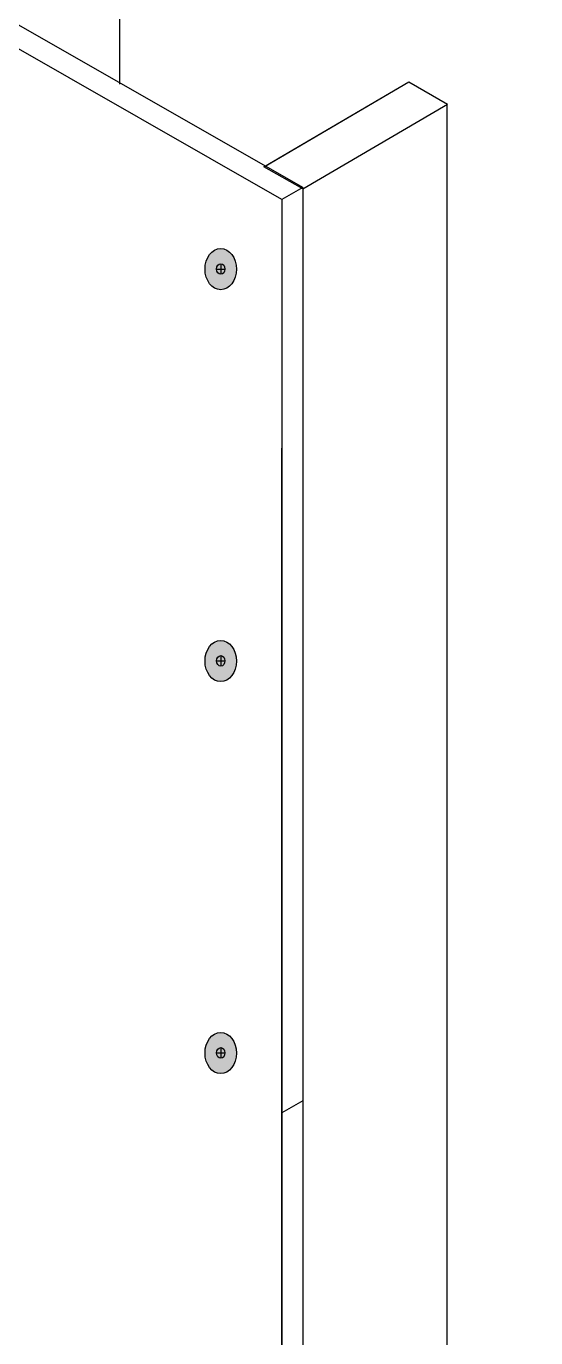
# Model space of a CAD drawing. Header units: inches. Extents: x -22 to 84, y -21 to 19.
# Drawn here: x 58.347 to 59.992, y -3.238 to 0.994 of the extents above; entities that cross this region are included whole.
import ezdxf

# ---------------------------------------------------------------- set-up
doc = ezdxf.new("R2010")
doc.units = ezdxf.units.IN
doc.header["$MEASUREMENT"] = 0
for name, color, linetype, lineweight in [('G-ANNO-TTLB', 7, 'Continuous', 0), ('Layer 12', 7, 'Continuous', 0), ('TYVEK', 7, 'Continuous', 0)]:
    doc.layers.add(name, color=color, linetype=linetype, lineweight=lineweight)

# ---------------------------------------------------------------- blocks, each defined once
blk = doc.blocks.new('Block_74')
at = {"layer": 'Layer 12', "color": 191, "lineweight": 25, "true_color": 0xbf7fff}
for points in [[(59.454, 0.173)], [(59.4369, -3.0753)]]:
    blk.add_lwpolyline(points, dxfattribs=at)
blk = doc.blocks.new('Block_75')
at = {"layer": 'Layer 12', "color": 191, "lineweight": 25, "true_color": 0xbf7fff}
for points in [[(59.1055, 0.3644)], [(59.106, -2.8851)]]:
    blk.add_lwpolyline(points, dxfattribs=at)

msp = doc.modelspace()

# ---------------------------------------------------------------- hatches: boundary and pattern name
at = {"layer": 'G-ANNO-TTLB', "true_color": 0xff00ff, "transparency": 33554687}
h = msp.add_hatch(color=6, dxfattribs=at)
edge = h.paths.add_edge_path()
edge.add_spline(control_points=[(71.2893, -15.0744), (71.2893, -15.0744), (30.6016, -15.0744), (30.6016, -15.0744), (30.6016, -15.0744), (30.6016, 19.0506), (30.6016, 19.0506), (30.6016, 19.0506), (71.2893, 19.0506), (71.2893, 19.0506), (71.2893, 19.0506), (71.2893, -15.0744), (71.2893, -15.0744)], knot_values=[0, 0, 0, 0, 1, 1, 1, 2, 2, 2, 3, 3, 3, 4, 4, 4, 4], degree=3, periodic=0)
edge = h.paths.add_edge_path()
edge.add_spline(control_points=[(30.7266, 18.9256), (30.7266, 18.9256), (30.7266, -14.9494), (30.7266, -14.9494), (30.7266, -14.9494), (71.1643, -14.9494), (71.1643, -14.9494), (71.1643, -14.9494), (71.1643, 18.9256), (71.1643, 18.9256), (71.1643, 18.9256), (30.7266, 18.9256), (30.7266, 18.9256)], knot_values=[0, 0, 0, 0, 1, 1, 1, 2, 2, 2, 3, 3, 3, 4, 4, 4, 4], degree=3, periodic=0)
edge.add_line((30.7266, 18.9256), (30.7266, 18.9256))
at = {"layer": 'TYVEK', "true_color": 0x003b71, "transparency": 33554687}
h = msp.add_hatch(color=156, dxfattribs=at)
h.dxf.hatch_style = 2
edge = h.paths.add_edge_path()
edge.add_ellipse((58.9751, 0.2104), major_axis=(0, 0.0664), ratio=0.766948, start_angle=0, end_angle=360)
h = msp.add_hatch(color=156, dxfattribs=at)
h.dxf.hatch_style = 2
edge = h.paths.add_edge_path()
edge.add_ellipse((58.9751, -1.0542), major_axis=(0, 0.0664), ratio=0.766948, start_angle=0, end_angle=360)
h = msp.add_hatch(color=156, dxfattribs=at)
h.dxf.hatch_style = 2
edge = h.paths.add_edge_path()
edge.add_ellipse((58.9751, -2.3191), major_axis=(0, 0.0664), ratio=0.766948, start_angle=0, end_angle=360)

# ---------------------------------------------------------------- linework, layer by layer
at = {"layer": 'G-ANNO-TTLB'}
for points in [[(71.2893, -15.0744), (71.2893, -15.0744), (30.6016, -15.0744), (30.6016, -15.0744), (30.6016, -15.0744), (30.6016, 19.0506), (30.6016, 19.0506), (30.6016, 19.0506), (71.2893, 19.0506), (71.2893, 19.0506), (71.2893, 19.0506), (71.2893, -15.0744), (71.2893, -15.0744)], [(30.7266, 18.9256), (30.7266, 18.9256), (30.7266, -14.9494), (30.7266, -14.9494), (30.7266, -14.9494), (71.1643, -14.9494), (71.1643, -14.9494), (71.1643, -14.9494), (71.1643, 18.9256), (71.1643, 18.9256), (71.1643, 18.9256), (30.7266, 18.9256), (30.7266, 18.9256)]]:
    msp.add_open_spline(points, degree=3, knots=[0, 0, 0, 0, 1, 1, 1, 2, 2, 2, 3, 3, 3, 4, 4, 4, 4], dxfattribs=at)
at = {"layer": 'TYVEK', "color": 33, "lineweight": 25, "true_color": 0xcc9966}
for p, q in [((59.2395, 0.4735), (55.5063, 2.6052)), ((59.2395, 0.4735), (59.1727, 0.4348)), ((59.2395, 0.4735), (59.2395, -5.4204)), ((59.2395, -2.4735), (59.1727, -2.5121))]:
    msp.add_line(p, q, dxfattribs=at)
at = {"layer": 'TYVEK', "color": 18, "lineweight": 25, "true_color": 0x000000}
for p, q in [((59.1727, 0.4349), (55.4395, 2.5666)), ((59.1727, 0.4349), (59.1727, -5.4591)), ((59.1727, -5.4591), (59.1727, -0.3675))]:
    msp.add_line(p, q, dxfattribs=at)
at = {"layer": 'TYVEK', "color": 165, "lineweight": 25, "true_color": 0x4c5f99}
for p, q in [((58.6478, 1.3479), (58.6478, 0.8074)), ((59.1181, 0.5432), (59.5821, 0.8149)), ((59.5821, 0.8149), (59.7067, 0.743)), ((59.2395, 0.4695), (59.7067, 0.743)), ((59.7064, -5.1527), (59.7064, 0.7412))]:
    msp.add_line(p, q, dxfattribs=at)
at = {"layer": 'TYVEK', "color": 252, "lineweight": 25, "true_color": 0x848484}
for p, q in [((58.9751, 0.228), (58.9751, 0.1937)), ((58.9616, 0.2108), (58.9886, 0.2108)), ((58.9616, -1.0537), (58.9886, -1.0537)), ((58.9751, -1.0366), (58.9751, -1.0709)), ((58.9616, -2.3187), (58.9886, -2.3187)), ((58.9751, -2.3016), (58.9751, -2.3359))]:
    msp.add_line(p, q, dxfattribs=at)
at = {"layer": 'TYVEK', "color": 165, "lineweight": 25, "true_color": 0x4c5f99}
msp.add_lwpolyline([(59.2395, 0.4695), (59.1145, 0.5411), (59.5819, 0.8148), (59.7069, 0.7431)], dxfattribs=at)
at = {"layer": 'TYVEK', "color": 18, "lineweight": 25, "true_color": 0x000000}
for centre in [(58.9751, 0.2104), (58.9751, -1.0542), (58.9751, -2.3191)]:
    msp.add_ellipse(centre, major_axis=(0, 0.0664), ratio=0.766948, dxfattribs=at)
at = {"layer": 'TYVEK', "color": 252, "lineweight": 25, "true_color": 0x848484}
for centre in [(58.9751, 0.2108), (58.9751, -1.0537), (58.9751, -2.3187)]:
    msp.add_ellipse(centre, major_axis=(0, 0.0171), ratio=0.788846, dxfattribs=at)

# ---------------------------------------------------------------- block references
at = {"layer": 'Layer 12'}
for name in ['Block_75', 'Block_74']:
    msp.add_blockref(name, (0, 0), dxfattribs=at)

doc.saveas('drawing.dxf')
